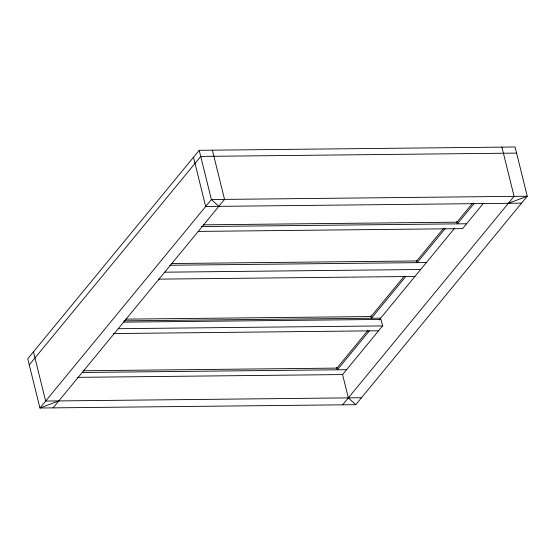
<?xml version="1.0" encoding="UTF-8"?>
<svg xmlns="http://www.w3.org/2000/svg" width="555" height="555" viewBox="0 0 555 555"><rect width="100%" height="100%" fill="white"/><g stroke="black" fill="none" stroke-linecap="round" stroke-linejoin="round"><path stroke-width="0.83" d="M199.21 150.308L27.75 358.78L39.932 408.008L355.79 404.692L527.25 196.22L515.068 146.992L199.21 150.308L211.393 199.536L218.837 206.349M29.262 364.892L200.723 156.42L516.58 153.097M53.093 407.869L224.553 199.398L212.371 150.169M404.234 276.189L371.031 316.558L125.902 319.132M443.424 228.535L416.75 260.961L171.627 263.542M405.74 276.55L371.448 318.244L370.844 315.809M445.471 228.237L417.166 262.647L416.569 260.219M367.868 330.516L336.947 368.111L83.16 370.775M472.159 203.713L456.966 222.18L203.179 224.844M369.366 330.877L337.364 369.796L336.76 367.361M474.199 203.414L457.382 223.866L456.786 221.431M379.155 319.971L454.684 228.14M77.311 377.351L342.574 374.563L382.582 325.917L380.98 319.437L123.515 322.143M483.412 203.317L462.599 228.632L198.197 231.407M342.629 404.831L514.09 196.359L501.907 147.131M508.373 203.303L527.25 196.22L211.393 199.536L39.932 408.008L58.809 400.925M521.534 203.172L205.676 206.488L193.494 157.259M201.333 226.551L466.595 223.769M169.788 265.248L426.379 262.55M164.939 272.186L420.662 269.501M158.355 279.144L414.953 276.452M124.063 320.839L380.661 318.147M118.187 328.699L382.582 325.917M113.317 333.569L378.579 330.78M82.182 372.474L346.577 369.699M361.506 397.741L45.649 401.064L33.467 351.828M355.79 404.692L348.346 397.879L342.567 374.514"/></g></svg>
